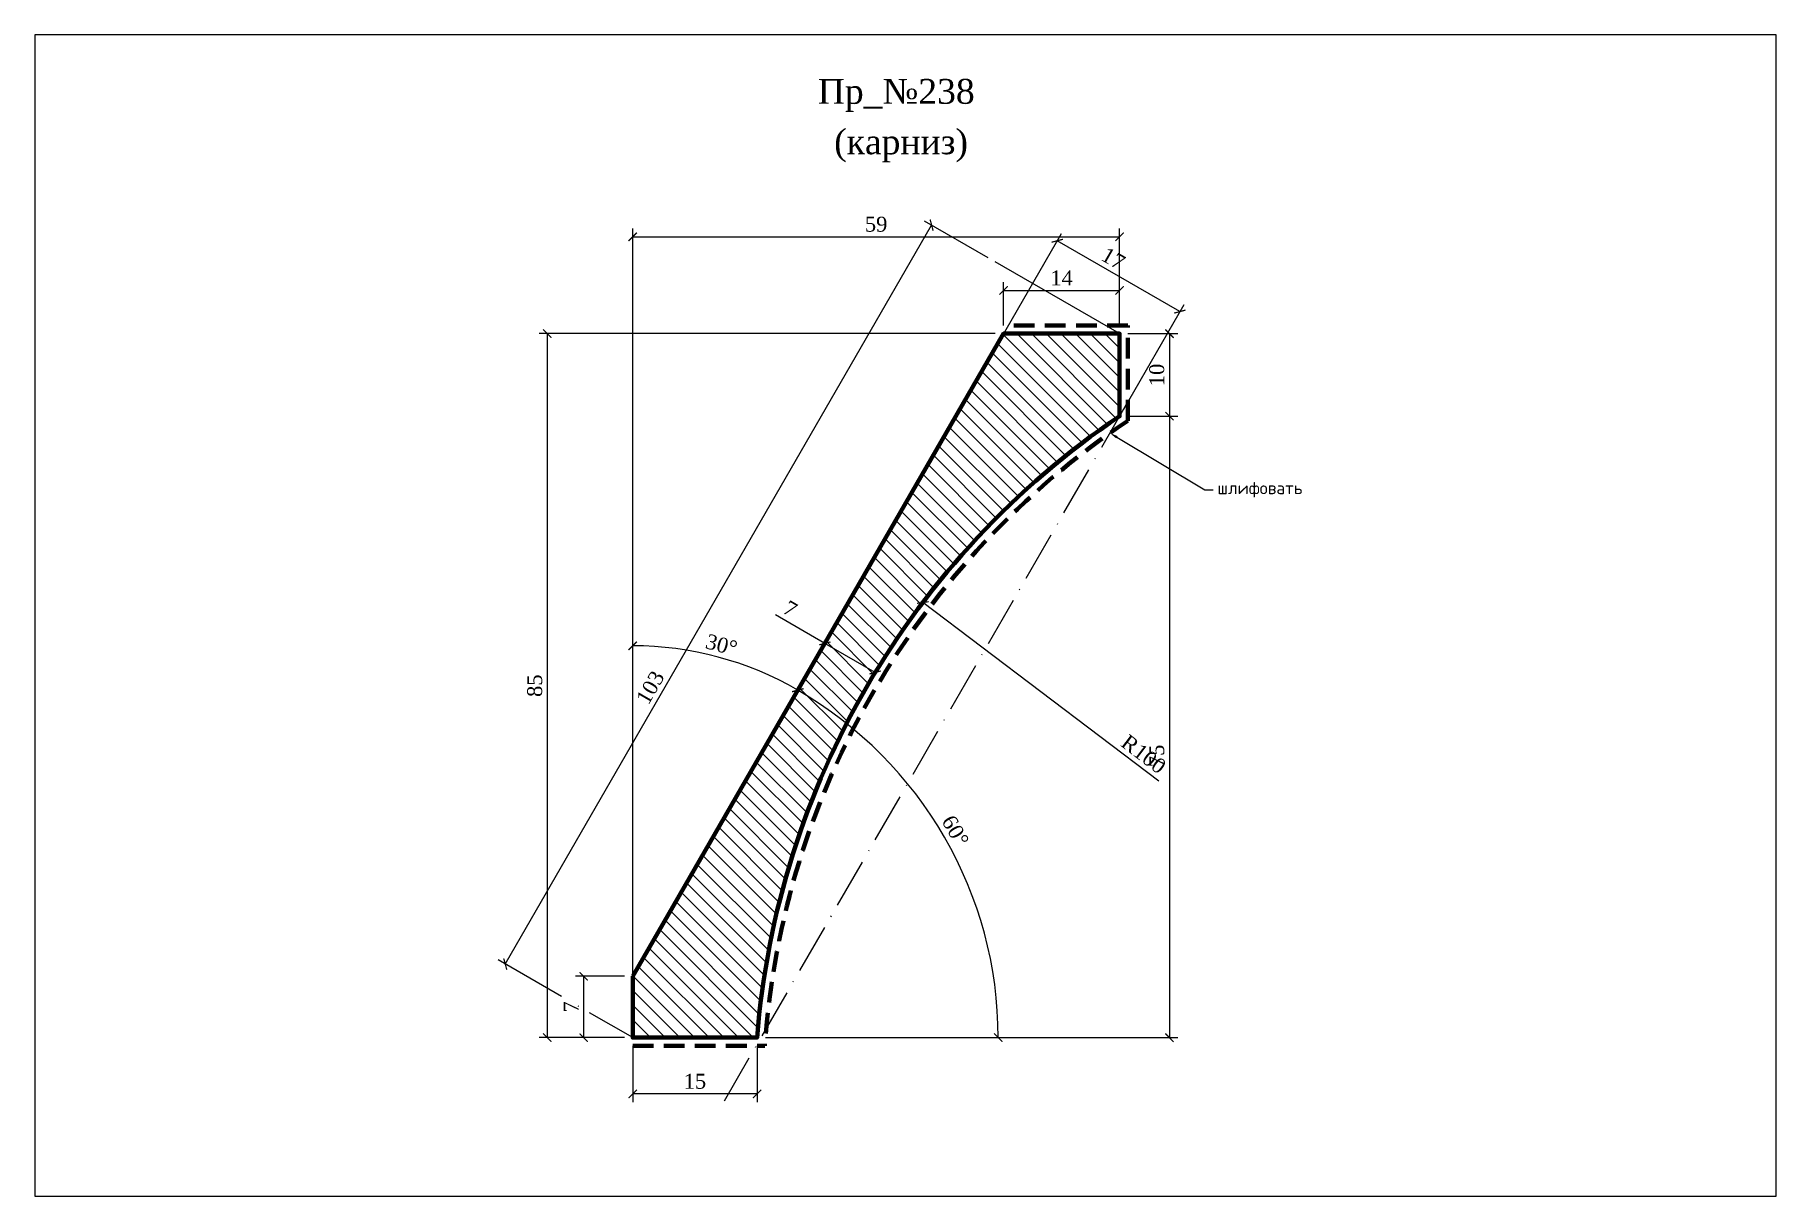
# Model space of a CAD drawing. Header units: millimetres. Extents: x 309392 to 309602, y -93767 to -93627.
import ezdxf
from ezdxf import colors
from ezdxf.entities.mleader import LeaderData, LeaderLine
from ezdxf.math import Vec2, Vec3

# ---------------------------------------------------------------- set-up
doc = ezdxf.new("R2010")
doc.units = ezdxf.units.MM
doc.header["$MEASUREMENT"] = 0
doc.linetypes.add('ACAD_ISO10W100', pattern=[18, 12, -3, 0, -3])
doc.linetypes.add('HIDDEN', pattern=[0.375, 0.25, -0.125])
doc.layers.add('Outside panel', color=7, linetype='Continuous', lineweight=18, true_color=0x7f5e57)
for name, color, linetype, lineweight in [('линия 15', 7, 'Continuous', 15), ('линия 50', 1, 'Continuous', 140), ('служебный слой ЛИНИИ ОСЕВЫЕ', 4, 'ACAD_ISO10W100', 13), ('служебный слой РАЗМЕРЫ', 7, 'Continuous', 9)]:
    doc.layers.add(name, color=color, linetype=linetype, lineweight=lineweight)
doc.layers.add('размеры в модели', color=7, linetype='Continuous')
doc.styles.add('ELECT', font='times.ttf')
doc.styles.get("Standard").update_dxf_attribs({"font": 'times.ttf'})
doc.styles.add('ЕСКД профили текст', font='isocpeur.ttf')
doc.dimstyles.new('M_1', dxfattribs={"dimtxt": 1.8, "dimasz": 1, "dimexe": 1, "dimexo": 1, "dimgap": 0.6, "dimtad": 1, "dimdec": 0, "dimdsep": 46, "dimtxsty": 'Standard', "dimblk": 'ARCHTICK', "dimcen": -5, "dimclrd": 7, "dimclre": 7, "dimclrt": 7, "dimadec": 0, "dimazin": 0, "dimtfac": 1, "dimtdec": 0, "dimtmove": 0, "dimatfit": 3, "dimfxl": 1, "dimtolj": 1, "dimtzin": 0, "dimlwd": 5, "dimlwe": 5, "dimarcsym": 0})

# ---------------------------------------------------------------- blocks, each defined once
blk = doc.blocks.new('_ArchTick')
at = {"color": 0, "linetype": 'ByBlock', "const_width": 0.15}
blk.add_lwpolyline([(-0.5, -0.5), (0.5, 0.5)], dxfattribs=at)
blk = doc.blocks.new('*D14')
at = {"layer": 'Defpoints', "color": 0, "ltscale": 1000, "transparency": 16777216}
for p in [(309523.09, -93672.82), (309479.38, -93747.74), (309529.11, -93747.74)]:
    blk.add_point(p, dxfattribs=at)
at = {"layer": 'линия 15', "color": 7, "lineweight": 5, "ltscale": 1000, "transparency": 16777216}
for p, q in [((309524.09, -93672.82), (309530.11, -93672.82)), ((309529.11, -93672.82), (309529.11, -93747.74)), ((309480.38, -93747.74), (309530.11, -93747.74))]:
    blk.add_line(p, q, dxfattribs=at)
for p, rotation in [((309529.11, -93672.82), 90), ((309529.11, -93747.74), 270)]:
    blk.add_blockref('_ArchTick', p, dxfattribs=dict(at, rotation=rotation))
at = {"layer": 'линия 15', "color": 7, "ltscale": 1000, "transparency": 16777216, "insert": (309527.59, -93713.77), "char_height": 1.8, "attachment_point": 5, "rotation": 90}
blk.add_mtext('\\A1;75', dxfattribs=at)
blk = doc.blocks.new('*D11')
at = {"layer": 'Defpoints', "color": 0, "ltscale": 1000, "transparency": 16777216}
for p in [(309499.37, -93695.28), (309579.07, -93755.69)]:
    blk.add_point(p, dxfattribs=at)
at = {"layer": 'размеры в модели', "color": 7, "lineweight": 5, "ltscale": 1000, "transparency": 16777216}
blk.add_line((309527.81, -93716.83), (309499.37, -93695.28), dxfattribs=at)
at = {"layer": 'размеры в модели', "color": 7, "lineweight": 5, "ltscale": 1000, "transparency": 16777216, "rotation": 142.8398559955788}
blk.add_blockref('_ArchTick', (309499.37, -93695.28), dxfattribs=at)
at = {"layer": 'размеры в модели', "color": 7, "ltscale": 1000, "transparency": 16777216, "insert": (309526, -93713.57), "char_height": 1.8, "attachment_point": 5, "rotation": 322.8399}
blk.add_mtext('\\A1;R100', dxfattribs=at)
blk = doc.blocks.new('*D7')
at = {"layer": 'Defpoints', "color": 0, "ltscale": 1000, "transparency": 16777216}
for p in [(309523.09, -93662.87), (309523.09, -93672.82), (309529.11, -93672.82)]:
    blk.add_point(p, dxfattribs=at)
at = {"layer": 'размеры в модели', "color": 7, "lineweight": 5, "ltscale": 1000, "transparency": 16777216}
for p, q in [((309524.09, -93662.87), (309530.11, -93662.87)), ((309529.11, -93662.87), (309529.11, -93672.82)), ((309524.09, -93672.82), (309530.11, -93672.82))]:
    blk.add_line(p, q, dxfattribs=at)
for p, rotation in [((309529.11, -93662.87), 90), ((309529.11, -93672.82), 270)]:
    blk.add_blockref('_ArchTick', p, dxfattribs=dict(at, rotation=rotation))
at = {"layer": 'размеры в модели', "color": 7, "ltscale": 1000, "transparency": 16777216, "insert": (309527.59, -93667.85), "char_height": 1.8, "attachment_point": 5, "rotation": 90}
blk.add_mtext('\\A1;10', dxfattribs=at)
blk = doc.blocks.new('*D3')
at = {"layer": 'Defpoints', "color": 0, "ltscale": 1000, "transparency": 16777216}
for p in [(309509.11, -93662.87), (309454.08, -93747.74), (309464.38, -93747.74)]:
    blk.add_point(p, dxfattribs=at)
at = {"layer": 'размеры в модели', "color": 7, "lineweight": 5, "ltscale": 1000, "transparency": 16777216}
for p, q in [((309508.11, -93662.87), (309453.08, -93662.87)), ((309454.08, -93662.87), (309454.08, -93747.74)), ((309463.38, -93747.74), (309453.08, -93747.74))]:
    blk.add_line(p, q, dxfattribs=at)
for p, rotation in [((309454.08, -93662.87), 90), ((309454.08, -93747.74), 270)]:
    blk.add_blockref('_ArchTick', p, dxfattribs=dict(at, rotation=rotation))
at = {"layer": 'размеры в модели', "color": 7, "ltscale": 1000, "transparency": 16777216, "insert": (309452.57, -93705.31), "char_height": 1.8, "attachment_point": 5, "rotation": 90}
blk.add_mtext('\\A1;85', dxfattribs=at)
blk = doc.blocks.new('*D2')
at = {"layer": 'Defpoints', "color": 0, "ltscale": 1000, "transparency": 16777216}
for p in [(309464.38, -93747.74), (309479.38, -93747.74), (309464.38, -93754.53)]:
    blk.add_point(p, dxfattribs=at)
at = {"layer": 'размеры в модели', "color": 7, "lineweight": 5, "ltscale": 1000, "transparency": 16777216}
for p, q in [((309464.38, -93748.74), (309464.38, -93755.53)), ((309479.38, -93748.74), (309479.38, -93755.53)), ((309479.38, -93754.53), (309464.38, -93754.53))]:
    blk.add_line(p, q, dxfattribs=at)
at = {"layer": 'размеры в модели', "color": 7, "lineweight": 5, "ltscale": 1000, "transparency": 16777216, "rotation": 180}
blk.add_blockref('_ArchTick', (309464.38, -93754.53), dxfattribs=at)
at = {"layer": 'размеры в модели', "color": 7, "lineweight": 5, "ltscale": 1000, "transparency": 16777216}
blk.add_blockref('_ArchTick', (309479.38, -93754.53), dxfattribs=at)
at = {"layer": 'размеры в модели', "color": 7, "ltscale": 1000, "transparency": 16777216, "insert": (309471.88, -93753.01), "char_height": 1.8, "attachment_point": 5}
blk.add_mtext('\\A1;15', dxfattribs=at)
blk = doc.blocks.new('*D4')
at = {"layer": 'Defpoints', "color": 0, "ltscale": 1000, "transparency": 16777216}
for p in [(309458.47, -93740.34), (309464.38, -93740.34), (309464.38, -93747.74)]:
    blk.add_point(p, dxfattribs=at)
at = {"layer": 'размеры в модели', "color": 7, "lineweight": 5, "ltscale": 1000, "transparency": 16777216}
for p, q in [((309463.38, -93740.34), (309457.47, -93740.34)), ((309458.47, -93747.74), (309458.47, -93740.34)), ((309463.38, -93747.74), (309457.47, -93747.74))]:
    blk.add_line(p, q, dxfattribs=at)
for p, rotation in [((309458.47, -93740.34), 90), ((309458.47, -93747.74), 270)]:
    blk.add_blockref('_ArchTick', p, dxfattribs=dict(at, rotation=rotation))
at = {"layer": 'размеры в модели', "color": 7, "ltscale": 1000, "transparency": 16777216, "insert": (309456.95, -93744.04), "char_height": 1.8, "attachment_point": 5, "rotation": 90}
blk.add_mtext('\\A1;7', dxfattribs=at)
blk = doc.blocks.new('*D10')
at = {"layer": 'Defpoints', "color": 0, "ltscale": 1000, "transparency": 16777216}
for p in [(309509.11, -93662.87), (309505.54, -93731.21), (309464.38, -93740.34), (309464.38, -93747.74), (309479.38, -93747.74)]:
    blk.add_point(p, dxfattribs=at)
at = {"layer": 'размеры в модели', "color": 7, "lineweight": 5, "ltscale": 1000, "transparency": 16777216}
blk.add_line((309480.38, -93747.74), (309509.46, -93747.74), dxfattribs=at)
blk.add_arc((309460.11, -93747.74), 48.35, 360, 60, dxfattribs=at)
for p, rotation in [((309484.28, -93705.87), 150.0000000000331), ((309508.46, -93747.74), 269.9999999999842)]:
    blk.add_blockref('_ArchTick', p, dxfattribs=dict(at, rotation=rotation))
at = {"layer": 'размеры в модели', "color": 7, "ltscale": 1000, "transparency": 16777216, "insert": (309503.29, -93722.81), "char_height": 1.8, "attachment_point": 5, "rotation": 300}
blk.add_mtext('\\A1;60°', dxfattribs=at)
blk = doc.blocks.new('*D6')
at = {"layer": 'Defpoints', "color": 0, "ltscale": 1000, "transparency": 16777216}
for p in [(309515.58, -93651.67), (309508.3, -93664.28), (309523.09, -93672.82)]:
    blk.add_point(p, dxfattribs=at)
at = {"layer": 'размеры в модели', "color": 7, "lineweight": 5, "ltscale": 1000, "transparency": 16777216}
for p, q in [((309508.8, -93663.42), (309516.08, -93650.8)), ((309530.37, -93660.21), (309515.58, -93651.67)), ((309523.59, -93671.96), (309530.87, -93659.34))]:
    blk.add_line(p, q, dxfattribs=at)
for p, rotation in [((309515.58, -93651.67), 149.9999999999809), ((309530.37, -93660.21), 329.999999999981)]:
    blk.add_blockref('_ArchTick', p, dxfattribs=dict(at, rotation=rotation))
at = {"layer": 'размеры в модели', "color": 7, "ltscale": 1000, "transparency": 16777216, "insert": (309522.33, -93653.81), "char_height": 1.8, "attachment_point": 5, "rotation": 330}
blk.add_mtext('\\A1;17', dxfattribs=at)
blk = doc.blocks.new('*D5')
at = {"layer": 'Defpoints', "color": 0, "ltscale": 1000, "transparency": 16777216}
for p in [(309500.43, -93649.79), (309508.1, -93654.22), (309456.68, -93743.29)]:
    blk.add_point(p, dxfattribs=at)
at = {"layer": 'размеры в модели', "color": 7, "lineweight": 5, "ltscale": 1000, "transparency": 16777216}
for p, q in [((309507.24, -93653.72), (309499.57, -93649.29)), ((309449.01, -93738.87), (309500.43, -93649.79)), ((309455.81, -93742.79), (309448.14, -93738.37))]:
    blk.add_line(p, q, dxfattribs=at)
for p, rotation in [((309500.43, -93649.79), 59.99999999999733), ((309449.01, -93738.87), 239.9999999999973)]:
    blk.add_blockref('_ArchTick', p, dxfattribs=dict(at, rotation=rotation))
at = {"layer": 'размеры в модели', "color": 7, "ltscale": 1000, "transparency": 16777216, "insert": (309466.5, -93705.53), "char_height": 1.8, "attachment_point": 5, "rotation": 60}
blk.add_mtext('\\A1;103', dxfattribs=at)
blk = doc.blocks.new('*D12')
at = {"layer": 'Defpoints', "color": 0, "ltscale": 1000, "transparency": 16777216}
for p in [(309513.38, -93655.47), (309478.01, -93702.9), (309464.38, -93737.4), (309464.38, -93740.34), (309464.38, -93740.34)]:
    blk.add_point(p, dxfattribs=at)
at = {"layer": 'размеры в модели', "color": 7, "lineweight": 5, "ltscale": 1000, "transparency": 16777216}
blk.add_line((309464.38, -93736.4), (309464.38, -93699.5), dxfattribs=at)
blk.add_arc((309464.38, -93740.34), 39.84, 60, 90, dxfattribs=at)
for p, rotation in [((309464.38, -93700.5), 180.0000000001197), ((309484.3, -93705.84), 330.0000000000148)]:
    blk.add_blockref('_ArchTick', p, dxfattribs=dict(at, rotation=rotation))
at = {"layer": 'размеры в модели', "color": 7, "ltscale": 1000, "transparency": 16777216, "insert": (309475.09, -93700.39), "char_height": 1.8, "attachment_point": 5, "rotation": 345}
blk.add_mtext('\\A1;30°', dxfattribs=at)
blk = doc.blocks.new('*D13')
at = {"layer": 'Defpoints', "color": 0, "ltscale": 1000, "transparency": 16777216}
for p in [(309487.26, -93700.72), (309487.55, -93700.21), (309493.33, -93704.22)]:
    blk.add_point(p, dxfattribs=at)
at = {"layer": 'размеры в модели', "color": 7, "lineweight": 5, "ltscale": 1000, "transparency": 16777216}
for p, q in [((309487.55, -93700.21), (309481.61, -93696.78)), ((309487.76, -93699.85), (309488.05, -93699.34)), ((309493.62, -93703.71), (309487.55, -93700.21)), ((309493.83, -93703.36), (309494.12, -93702.85))]:
    blk.add_line(p, q, dxfattribs=at)
for p, rotation in [((309487.55, -93700.21), 149.9999999997802), ((309493.62, -93703.71), 329.9999999997802)]:
    blk.add_blockref('_ArchTick', p, dxfattribs=dict(at, rotation=rotation))
at = {"layer": 'размеры в модели', "color": 7, "ltscale": 1000, "transparency": 16777216, "insert": (309483.37, -93696.04), "char_height": 1.8, "attachment_point": 5, "rotation": 330}
blk.add_mtext('\\A1;7', dxfattribs=at)

msp = doc.modelspace()

# ---------------------------------------------------------------- hatches: boundary and pattern name
at = {"layer": 'Outside panel', "ltscale": 1000}
h = msp.add_hatch(dxfattribs=at)
h.set_pattern_fill('ANSI31', color=256, scale=10, angle=90)
h.set_pattern_definition([(135, (230.5635, 3055.6842), (-0.8838834765, -0.8838834765), [])])
h.paths.add_polyline_path([(309509.11, -93662.87), (309464.38, -93740.34), (309464.38, -93747.74), (309479.38, -93747.74, -0.228119), (309523.09, -93672.82), (309523.09, -93662.87)])

# ---------------------------------------------------------------- linework, layer by layer
at = {"color": 6, "ltscale": 1000}
msp.add_lwpolyline([(309392.28, -93766.85), (309602.28, -93766.85), (309602.28, -93626.85), (309392.28, -93626.85)], close=True, dxfattribs=at)
at = {"layer": 'линия 50', "color": 1, "linetype": 'HIDDEN', "ltscale": 10, "true_color": 0xff0909}
msp.add_lwpolyline([(309464.38, -93748.74), (309480.31, -93748.74, -0.231984), (309524.09, -93673.36), (309524.09, -93661.87), (309509.11, -93661.87)], format="xyb", dxfattribs=at)
at = {"layer": 'линия 50', "color": 7}
msp.add_lwpolyline([(309464.38, -93740.34), (309464.38, -93747.74), (309479.38, -93747.74, -0.228119), (309523.09, -93672.82), (309523.09, -93662.87), (309509.11, -93662.87), (309464.38, -93740.34)], format="xyb", close=True, dxfattribs=at)
at = {"layer": 'служебный слой ЛИНИИ ОСЕВЫЕ', "color": 7, "ltscale": 0.5}
for p, q in [((309523.9, -93671.41), (309474.9, -93756.28)), ((309464.38, -93747.74), (309456.68, -93743.29))]:
    msp.add_line(p, q, dxfattribs=at)
at = {"layer": 'служебный слой РАЗМЕРЫ'}
for p, q in [((309523.09, -93662.87), (309508.1, -93654.22)), ((309464.38, -93740.34), (309464.38, -93737.4))]:
    msp.add_line(p, q, dxfattribs=at)

# ---------------------------------------------------------------- texts
at = {"color": 7, "ltscale": 1000, "style": 'ELECT'}
for s, p in [('Пр_№238', (309486.7, -93635.16)), ('(карниз)', (309488.68, -93641.24))]:
    msp.add_text(s, height=3, dxfattribs=at).set_placement(p)

# ---------------------------------------------------------------- dimensions: what is measured, and where the dimension line sits
at = {"layer": 'линия 15', "color": 5, "ltscale": 1000}
dim = msp.add_linear_dim(base=(309529.11, -93747.74), p1=(309523.09, -93672.82), p2=(309479.38, -93747.74), angle=90, dimstyle='M_1', dxfattribs=at)
dim.commit()
dim.dimension.update_dxf_attribs({"geometry": '*D14', "text_midpoint": (309529.11, -93713.77), "dimtype": 128})
at = {"layer": 'размеры в модели', "color": 5, "ltscale": 1000}
for base, p1, p2, angle, picture, middle in [((309500.43, -93649.79), (309456.68, -93743.29), (309508.1, -93654.22), 60, '*D5', (309467.81, -93706.29)), ((309515.58, -93651.67), (309523.09, -93672.82), (309508.3, -93664.28), 150, '*D6', (309521.57, -93655.13)), ((309487.55, -93700.21), (309493.33, -93704.22), (309487.26, -93700.72), 150, '*D13', (309482.62, -93697.36))]:
    dim = msp.add_linear_dim(base=base, p1=p1, p2=p2, angle=angle, dimstyle='M_1', dxfattribs=at)
    dim.commit()
    dim.dimension.update_dxf_attribs({"geometry": picture, "text_midpoint": middle, "dimtype": 129})
for base, p1 in [((309523.09, -93651.19), (309464.38, -93740.34)), ((309523.09, -93657.65), (309509.11, -93662.87))]:
    msp.add_linear_dim(base=base, p1=p1, p2=(309523.09, -93662.87), dimstyle='M_1', dxfattribs=at).render()
for base, line1, line2, picture, middle in [((309478.01, -93702.9), ((309513.38, -93655.47), (309464.38, -93740.34)), ((309464.38, -93740.34), (309464.38, -93737.4)), '*D12', (309475.09, -93700.39)), ((309505.54, -93731.21), ((309464.38, -93747.74), (309479.38, -93747.74)), ((309509.11, -93662.87), (309464.38, -93740.34)), '*D10', (309503.29, -93722.81))]:
    dim = msp.add_angular_dim_2l(base=base, line1=line1, line2=line2, dimstyle='M_1', dxfattribs=at)
    dim.commit()
    dim.dimension.update_dxf_attribs({"geometry": picture, "text_midpoint": middle})
for base, p1, p2, picture, middle in [((309454.08, -93747.74), (309509.11, -93662.87), (309464.38, -93747.74), '*D3', (309452.57, -93705.31)), ((309529.11, -93672.82), (309523.09, -93662.87), (309523.09, -93672.82), '*D7', (309527.59, -93667.85)), ((309458.47, -93740.34), (309464.38, -93747.74), (309464.38, -93740.34), '*D4', (309456.95, -93744.04))]:
    dim = msp.add_linear_dim(base=base, p1=p1, p2=p2, angle=90, dimstyle='M_1', dxfattribs=at)
    dim.commit()
    dim.dimension.update_dxf_attribs({"geometry": picture, "text_midpoint": middle})
dim = msp.add_radius_dim(center=(309579.07, -93755.69), mpoint=(309499.37, -93695.28), dimstyle='M_1', dxfattribs=at)
dim.commit()
dim.dimension.update_dxf_attribs({"geometry": '*D11', "text_midpoint": (309525.09, -93714.77), "dimtype": 132})
dim = msp.add_linear_dim(base=(309464.38, -93754.53), p1=(309479.38, -93747.74), p2=(309464.38, -93747.74), dimstyle='M_1', dxfattribs=at)
dim.commit()
dim.dimension.update_dxf_attribs({"geometry": '*D2', "text_midpoint": (309471.88, -93753.01)})

# ---------------------------------------------------------------- leaders
at = {"layer": 'служебный слой РАЗМЕРЫ'}
ml = msp.add_multileader_mtext('Standard', dxfattribs=at)
ml.set_content('\\A1;шлифовать', color=256, style='ЕСКД профили текст')
ml.set_leader_properties(color=256, linetype='ByLayer', lineweight=-1)
ml.build(insert=Vec2(0, 0))
ml.multileader.update_dxf_attribs({"dogleg_length": 1, "arrow_head_size": 1})
ctx = ml.context
ctx.base_point, ctx.char_height, ctx.arrow_head_size, ctx.landing_gap_size, ctx.plane_origin = Vec3(309534.38, -93681.69), 1.5, 1, 0.5, Vec3(309547.86, -93655.53)
notes = []
notes.append((ctx, [(1, (1, 1, 0), (309533.38, -93681.69), (1, 0), 1, [(0, [(309521.92, -93674.85)], 0, [])])]))
ctx.mtext.insert, ctx.mtext.flow_direction = Vec3(309534.88, -93680.72), 5
for ctx, leaders in notes:
    for number, flags, end, landing, length, lines in leaders:
        leader = LeaderData()
        leader.index, (leader.has_last_leader_line, leader.has_dogleg_vector, leader.attachment_direction) = number, flags
        leader.last_leader_point, leader.dogleg_vector, leader.dogleg_length = Vec3(end), Vec3(landing), length
        for number, points, colour, breaks in lines:
            line = LeaderLine()
            line.index, line.vertices, line.color, line.breaks = number, Vec3.list(points), colors.encode_raw_color(colour), breaks
            leader.lines.append(line)
        ctx.leaders.append(leader)

doc.saveas('drawing.dxf')
